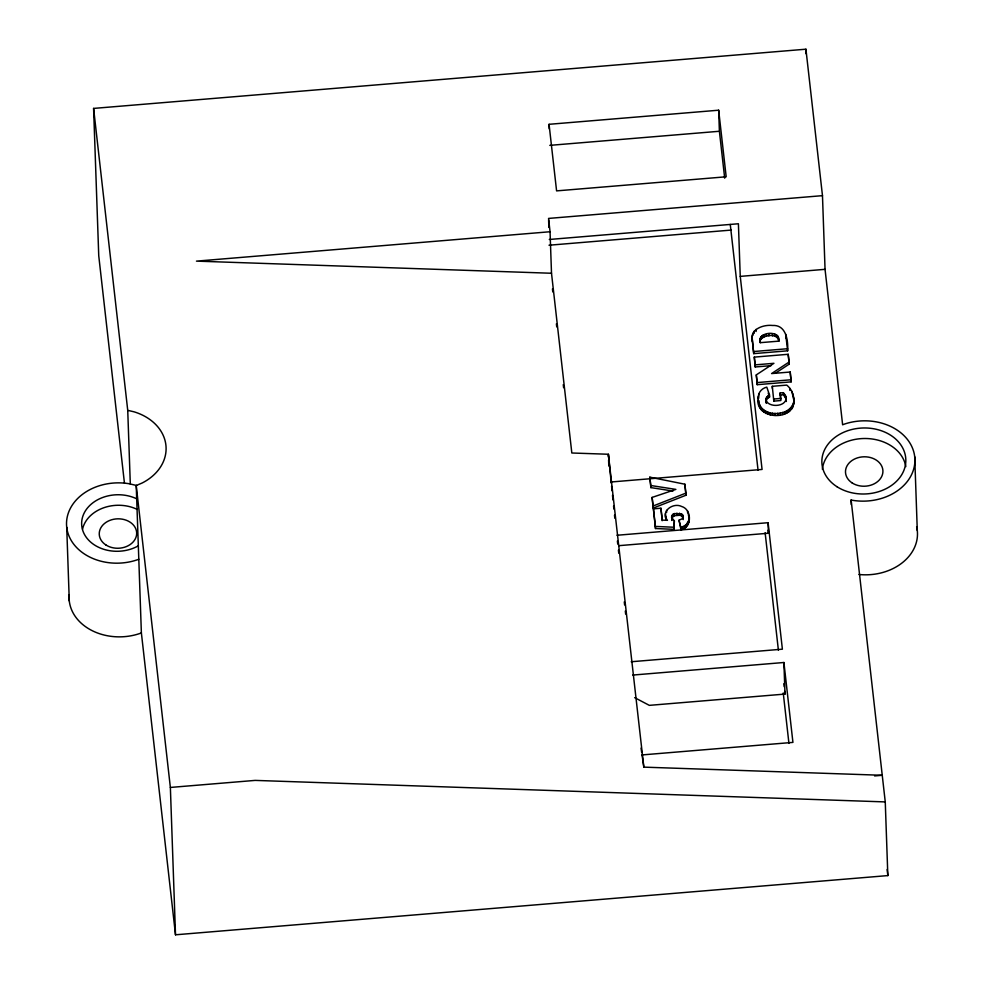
<?xml version="1.0" encoding="UTF-8"?>
<svg xmlns="http://www.w3.org/2000/svg" width="984" height="984" viewBox="0 0 984 984"><rect width="100%" height="100%" fill="white"/><g stroke="black" fill="none" stroke-linecap="round" stroke-linejoin="round"><path stroke-width="1.48" d="M766.118 398.225L766.425 403.28L766.118 398.225L769.488 394.916L766.782 387.13C761.628 388.323 757.446 393.096 758.479 398.569L758.861 393.649M766.13 402.001L766.807 398.938L769.562 397.032L769.488 394.916M683.277 516.194L682.355 518.666L679.021 520.228L680.977 529.736C692.109 527.744 692.072 509.466 681.691 506.502C673.228 502.16 660.129 511.36 667.447 520.327L662.281 520.118L660.941 508.224L653.413 508.851L655.479 528.519L673.979 529.343L674.347 520.843L671.494 517.338L672.601 514.509L674.335 513.599L681.494 513.759L683.277 516.194L683.204 519.613M673.979 529.343L674.347 520.843M758.406 396.454C752.428 420.119 795.527 422.308 793.83 400.033M793.744 404.215C794.654 397.142 792.464 389.676 786.757 385.113L772.292 386.306L772.366 388.409M671.678 515.788L671.851 520.487L671.777 518.371M688.96 522.319L689.12 518.101L689.194 520.204M760.128 339.123C762.071 331.3 780.41 330.833 778.934 341.128L760.398 342.666L760.128 339.123L760.238 342.727L760.361 337.832M758.652 402.444L758.59 400.34C759.796 417.671 789.881 417.659 793.67 402.112M752.342 341.423C749.107 329.332 763.104 324.437 772.575 325.47C786.265 324.671 788.27 340.624 787.643 350.821L753.719 353.637L752.268 339.308L753.719 353.637M680.977 529.736L680.903 527.633L686.131 524.866L688.886 520.204M760.435 339.935C763.842 334.511 778 332.998 778.787 341.214L778.713 339.111M671.752 517.891L674.409 515.702L679.624 515.272L681.568 515.874L683.351 518.297M755.232 366.971L754.285 357.118L788.196 354.289L789.082 362.05L771.579 373.576L790.201 372.026L791.148 381.866L757.237 384.683L756.29 374.892L773.928 363.305L755.159 364.867L755.232 366.971L771.112 365.654M775.404 373.207L789.156 364.154L789.082 362.05M914.714 456.761A51.094 40.147 -2 0 1 852.402 500.278L851.123 499.983L885.256 801.911L887.839 875.588L175.509 934.8L141.376 632.872L136.222 485.518L142.139 483.009A51.094 40.147 -2 0 0 165.902 445.112A51.094 40.147 -2 0 0 134.095 411.829L127.735 410.34L93.591 108.412L805.921 49.2L822.476 195.656L825.047 269.333L842.624 424.805L843.817 424.301A51.094 40.147 -2 0 1 914.714 456.761L917.285 530.438M138.805 559.195L137.612 559.699A51.094 40.147 -2 0 1 66.715 527.24L69.286 600.929M141.376 632.872L140.183 633.376A51.094 40.147 -2 0 1 69.2 594.619M685.873 493.132L685.946 495.247L653.167 508.113L653.093 506.01L685.873 493.132L684.876 484.214L649.834 477.154L650.854 487.609L672.982 491.041M653.167 508.113L652.121 497.412L675.86 489.392L650.781 485.506L649.834 477.154M549.06 124.304L718.664 110.208L726.18 176.788L556.587 190.884L549.06 124.304L549.22 128.818M549.798 145.361L719.39 131.266L718.664 110.208M822.476 195.656L548.555 218.423L550.056 231.744L551.507 273.257L571.827 452.997L608.37 454.251L643.831 767.139L882.254 775.281L874.591 775.921M550.056 231.744L196.456 261.129L551.507 273.257M549.293 239.481L738.406 223.762L740.251 276.381L762.071 469.442L610.966 482M548.998 245.225L731.161 230.084M740.251 276.381L825.047 269.333M753.646 351.534L787.569 348.717M757.237 384.683L757.163 382.579L791.074 379.762M780.706 399.172L780.164 392.936L783.362 392.665L785.416 395.396L786.314 401.472L785.945 396.65M780.238 395.039L783.436 394.768L786.019 398.754M780.792 398.434L773.731 399.024L773.805 401.128L780.865 400.537L780.164 392.936M616.98 535.259L768.098 522.701L782.391 649.182L631.199 661.752M618.727 545.677L768.467 533.23L768.098 522.701M632.7 675.073L783.904 662.503L792.932 742.391L641.814 754.949M783.904 662.503L784.998 694.077L649.329 705.356L634.668 697.644M175.509 934.8L170.367 787.446L255.163 780.398L885.256 801.911M653.413 508.851L655.406 526.415L673.905 527.24M136.665 485.506L129.015 483.722A51.094 40.147 -2 0 0 66.715 527.24M766.351 401.177C770.214 407.733 785.958 406.65 786.228 397.991M793.768 399.873L791.8 391.202M768.209 393.133L769.562 397.032M665.393 513.709L666.131 520.081L666.057 517.978M679.021 520.228L680.903 527.633M688.308 514.435L689.083 517.744L689.009 515.641M787.643 350.821L785.699 334.191M641.051 748.123L641.691 752.514M642.121 755.441L643.831 767.139M887.137 869.487L887.839 875.588M789.156 364.154L788.196 354.289M791.148 381.866L790.201 372.026M772.292 386.306L773.805 401.128M754.285 357.118L755.159 364.867M756.29 374.892L757.163 382.579M768.123 530.179L768.467 533.23M783.83 683.72L784.162 686.684M784.666 691.112L784.998 694.077M730.263 224.45L758.049 470.155M765.121 532.725L778.405 650.239M783.239 692.97L788.934 743.351M719.39 131.266L724.691 178.165M685.946 495.247L684.876 484.214M662.183 520.733L660.941 508.224M652.121 497.412L653.093 506.01M617.386 541.028L617.731 544.066M618.419 550.154L618.764 553.205M624.274 601.913L624.619 604.963M625.307 611.052L625.652 614.09M552.442 288.902L552.787 291.94M556.39 323.859L556.735 326.897M563.266 384.67L563.611 387.708M136.222 485.518L170.367 787.446M124.427 482.984L98.744 255.766L93.591 108.412M611.273 483.181L608.37 454.251L608.481 457.179M611.581 486.219L612.048 490.782M612.503 495.358L612.958 499.921M613.573 506.01L613.881 509.06M614.496 515.149L614.803 518.187M608.592 460.118L608.813 465.986M851.123 499.983L851.283 504.583M805.921 49.2L806.081 53.8M793.694 397.77L793.904 402.148M793.006 394.203L793.079 396.306M793.239 403.993L793.313 406.097M792.514 405.666L792.587 407.77M791.517 407.179L791.591 409.282M789.808 388.323L789.881 390.427M790.25 408.532L790.324 410.636M786.191 336.491L786.265 338.594M788.713 409.75L788.787 411.853M786.905 410.808L786.979 412.911M785.416 395.396L785.49 397.499M784.875 411.706L784.949 413.809M783.362 392.665L783.436 394.768M782.674 412.407L782.747 414.51M778.27 336.922L778.344 339.025M777.569 335.507L777.643 337.61M780.3 412.911L780.374 415.014M776.45 334.622L776.524 336.725M774.826 334.007L774.9 336.11M777.741 413.231L777.815 415.334M772.391 333.748L772.465 335.851M775.048 413.341L775.121 415.445M772.501 413.206L772.575 415.322M768.873 333.883L768.947 335.987M770.115 412.837L770.189 414.953M766.388 334.179L766.462 336.282M767.864 395.728L767.938 397.831M767.877 412.234L767.951 414.338M766.733 396.823L766.807 398.938M764.371 334.609L764.445 336.712M765.835 411.386L765.909 413.501M762.784 335.175L762.858 337.278M761.641 335.876L761.714 337.979M764.014 410.316L764.088 412.419M760.866 336.749L760.939 338.853M762.428 409.012L762.502 411.127M761.05 407.487L761.124 409.59M760.165 406.072L760.238 408.175M759.464 404.412L759.537 406.515M756.032 329.394L756.106 331.497M754.15 331.214L754.224 333.318M752.858 333.367L752.932 335.47M752.206 336.024L752.28 338.127M688.283 522.012L688.357 524.115M687.57 510.954L687.644 513.058M687.349 523.562L687.422 525.665M686.131 524.866L686.205 526.969M684.729 525.936L684.803 528.039M682.748 514.817L682.822 516.92M683.019 526.834L683.093 528.937M681.494 513.759L681.568 515.874M679.55 513.168L679.624 515.272M676.931 513.131L677.004 515.235M674.335 513.599L674.409 515.702M672.601 514.509L672.675 516.612M666.562 510.339L666.635 512.443M655.406 526.415L655.479 528.519M650.781 485.506L650.854 487.609M548.605 219.936L548.863 227.452M127.735 410.34L130.306 484.017M665.467 515.813L665.491 517.732M916.633 526.686A51.094 40.147 -2 0 1 858.921 574.484M138.252 545.874A35.965 28.265 -2 0 1 91.106 542.491A35.965 28.265 -2 0 1 90.024 505.235A35.965 28.265 -2 0 1 136.874 498.9M822.366 469.22A42.005 33.013 -2 0 1 863.239 438.52A42.005 33.013 -2 0 1 905.834 466.613M82.545 529.146A35.965 28.265 -2 0 1 137.243 509.417M836.88 486.662A42.005 33.013 -2 0 0 905.206 466.121A42.005 33.013 -2 0 0 849.426 430.168A42.005 33.013 -2 0 0 836.88 486.662M852.181 482.959A18.733 14.723 -2 0 0 882.648 473.808A18.733 14.723 -2 0 0 857.777 457.769A18.733 14.723 -2 0 0 852.181 482.959M105.94 544.988A18.733 14.723 -2 0 0 136.407 535.837A18.733 14.723 -2 0 0 111.536 519.798A18.733 14.723 -2 0 0 105.94 544.988"/></g></svg>
